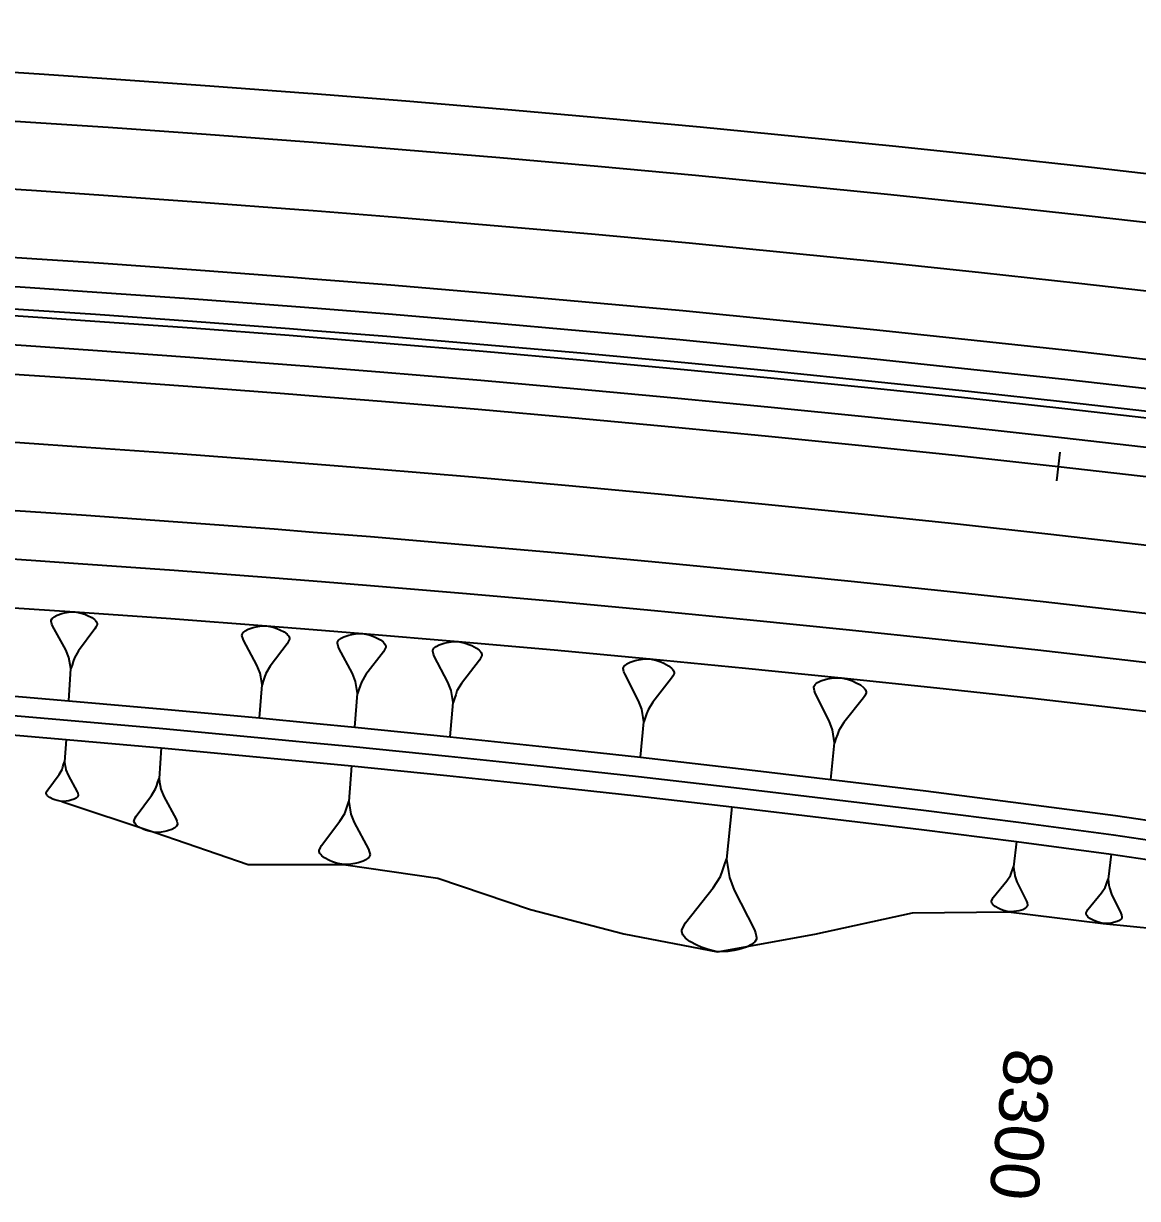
# Model space of a CAD drawing. Extents: x 388537 to 389570, y 804803 to 804975.
# Drawn here: x 388885.1 to 388942.4, y 804914.6 to 804975.1 of the extents above; entities that cross this region are included whole.
import ezdxf
from ezdxf.enums import TextEntityAlignment as Align

# ---------------------------------------------------------------- set-up
doc = ezdxf.new("R2010")
doc.units = 0
doc.layers.get('0').update_dxf_attribs({"linetype": 'CONTINUOUS'})
doc.styles.add('ARIAL', font='ARIAL.FON')

msp = doc.modelspace()

# ---------------------------------------------------------------- linework, layer by layer
at = {"color": 3}
msp.add_line((388938.436, 804953.0235), (388938.2697, 804951.5328), dxfattribs=at)
at = {"color": 7}
for p, q in [((388886.8195, 804944.6258), (388887.0621, 804944.704)), ((388887.0621, 804944.704), (388887.207, 804944.7414)), ((388887.207, 804944.7414), (388887.3991, 804944.7756)), ((388887.3991, 804944.7756), (388887.7328, 804944.8)), ((388887.7328, 804944.8), (388888.06, 804944.73)), ((388888.06, 804944.73), (388888.2456, 804944.6697)), ((388888.2456, 804944.6697), (388888.384, 804944.6127)), ((388886.5134, 804944.3149), (388886.5167, 804944.3621)), ((388886.5509, 804944.17), (388886.5134, 804944.3149)), ((388886.5167, 804944.3621), (388886.5704, 804944.4533)), ((388886.5916, 804944.0723), (388886.5509, 804944.17)), ((388886.5704, 804944.4533), (388886.6209, 804944.4972)), ((388887.2655, 804942.8399), (388886.5916, 804944.0723)), ((388886.6209, 804944.4972), (388886.6713, 804944.5412)), ((388886.6713, 804944.5412), (388886.8195, 804944.6258)), ((388888.384, 804944.6127), (388888.6135, 804944.502)), ((388888.6135, 804944.502), (388888.7486, 804944.3978)), ((388888.7486, 804944.3978), (388888.7926, 804944.3474)), ((388888.7926, 804944.3474), (388888.8365, 804944.2969)), ((388888.874, 804944.152), (388888.817, 804944.0136)), ((388888.8365, 804944.2969), (388888.8772, 804944.1992)), ((388888.8772, 804944.1992), (388888.874, 804944.152)), ((388897.2589, 804944.0545), (388897.6051, 804944.0769)), ((388897.6051, 804944.0769), (388897.9436, 804944.0014)), ((388888.7633, 804943.9225), (388887.9264, 804942.7943)), ((388888.817, 804944.0136), (388888.7633, 804943.9225)), ((388896.3369, 804943.5847), (388896.3407, 804943.6336)), ((388896.3745, 804943.4342), (388896.3369, 804943.5847)), ((388896.3407, 804943.6336), (388896.3972, 804943.7277)), ((388896.3972, 804943.7277), (388896.4499, 804943.7728)), ((388896.4499, 804943.7728), (388896.5026, 804943.8179)), ((388896.5026, 804943.8179), (388896.6569, 804943.9043)), ((388896.6569, 804943.9043), (388896.909, 804943.9832)), ((388896.909, 804943.9832), (388897.0595, 804944.0207)), ((388897.0595, 804944.0207), (388897.2589, 804944.0545)), ((388897.9436, 804944.0014), (388898.1354, 804943.9374)), ((388898.1354, 804943.9374), (388898.2784, 804943.8771)), ((388898.2784, 804943.8771), (388898.5153, 804943.7603)), ((388898.5153, 804943.7603), (388898.6544, 804943.6511)), ((388898.6544, 804943.6511), (388898.6996, 804943.5984)), ((388898.6996, 804943.5984), (388898.7447, 804943.5457)), ((388898.7447, 804943.5457), (388898.786, 804943.4441)), ((388901.4158, 804943.4253), (388901.5732, 804943.5126)), ((388901.5732, 804943.5126), (388901.8301, 804943.5917)), ((388901.8301, 804943.5917), (388901.9834, 804943.6293)), ((388901.9834, 804943.6293), (388902.1865, 804943.6628)), ((388902.1865, 804943.6628), (388902.5388, 804943.6841)), ((388902.5388, 804943.6841), (388902.883, 804943.6058)), ((388902.883, 804943.6058), (388903.0779, 804943.5398)), ((388903.0779, 804943.5398), (388903.2231, 804943.4779)), ((388903.2231, 804943.4779), (388903.4637, 804943.358)), ((388896.4158, 804943.3326), (388896.3745, 804943.4342)), ((388897.1035, 804942.0494), (388896.4158, 804943.3326)), ((388898.6655, 804943.1583), (388897.7882, 804941.9963)), ((388898.7219, 804943.2523), (388898.6655, 804943.1583)), ((388898.7822, 804943.3952), (388898.7219, 804943.2523)), ((388898.786, 804943.4441), (388898.7822, 804943.3952)), ((388901.2462, 804943.1887), (388901.2503, 804943.2385)), ((388901.2838, 804943.0354), (388901.2462, 804943.1887)), ((388901.2503, 804943.2385), (388901.3082, 804943.3339)), ((388901.3254, 804942.9318), (388901.2838, 804943.0354)), ((388901.3082, 804943.3339), (388901.362, 804943.3796)), ((388902.0198, 804941.623), (388901.3254, 804942.9318)), ((388901.362, 804943.3796), (388901.4158, 804943.4253)), ((388903.4637, 804943.358), (388903.6048, 804943.2463)), ((388903.6048, 804943.2463), (388903.6505, 804943.1925)), ((388903.6505, 804943.1925), (388903.6962, 804943.1387)), ((388903.7338, 804942.9854), (388903.6718, 804942.8402)), ((388903.6962, 804943.1387), (388903.7378, 804943.0351)), ((388903.7378, 804943.0351), (388903.7338, 804942.9854)), ((388906.1582, 804942.8227), (388906.2174, 804942.9195)), ((388906.2174, 804942.9195), (388906.2724, 804942.9658)), ((388906.2724, 804942.9658), (388906.3273, 804943.012)), ((388906.3273, 804943.012), (388906.4878, 804943.1001)), ((388906.4878, 804943.1001), (388906.7495, 804943.1796)), ((388906.7495, 804943.1796), (388906.9056, 804943.2171)), ((388906.9056, 804943.2171), (388907.1123, 804943.2503)), ((388907.1123, 804943.2503), (388907.4709, 804943.2704)), ((388907.4709, 804943.2704), (388907.8207, 804943.1894)), ((388907.8207, 804943.1894), (388908.0187, 804943.1214)), ((388908.0187, 804943.1214), (388908.1661, 804943.0578)), ((388908.1661, 804943.0578), (388908.4104, 804942.9348)), ((388908.4104, 804942.9348), (388908.5535, 804942.8206)), ((388887.4283, 804942.4492), (388887.2655, 804942.8399)), ((388887.4624, 804942.2571), (388887.4283, 804942.4492)), ((388887.4966, 804942.065), (388887.4624, 804942.2571)), ((388887.7115, 804942.4296), (388887.6513, 804942.2441)), ((388887.9264, 804942.7943), (388887.7115, 804942.4296)), ((388903.6139, 804942.7448), (388902.7163, 804941.5661)), ((388903.6718, 804942.8402), (388903.6139, 804942.7448)), ((388906.1538, 804942.7721), (388906.1582, 804942.8227)), ((388906.1913, 804942.6159), (388906.1538, 804942.7721)), ((388906.2332, 804942.5104), (388906.1913, 804942.6159)), ((388906.934, 804941.1759), (388906.2332, 804942.5104)), ((388908.5606, 804942.3103), (388907.6423, 804941.115)), ((388908.5535, 804942.8206), (388908.5997, 804942.7656)), ((388908.6199, 804942.4071), (388908.5606, 804942.3103)), ((388908.5997, 804942.7656), (388908.646, 804942.7107)), ((388908.6835, 804942.5546), (388908.6199, 804942.4071)), ((388908.646, 804942.7107), (388908.6878, 804942.6051)), ((388908.6878, 804942.6051), (388908.6835, 804942.5546)), ((388916.3116, 804942.2133), (388916.5828, 804942.2931)), ((388916.5828, 804942.2931), (388916.7446, 804942.3306)), ((388916.7446, 804942.3306), (388916.9586, 804942.3631)), ((388916.9586, 804942.3631), (388917.3295, 804942.3808)), ((388917.3295, 804942.3808), (388917.6905, 804942.294)), ((388917.6905, 804942.294), (388917.8947, 804942.2219)), ((388887.4168, 804940.2205), (388887.5308, 804941.8729)), ((388887.5308, 804941.8729), (388887.4966, 804942.065)), ((388887.591, 804942.0585), (388887.5308, 804941.8729)), ((388887.6513, 804942.2441), (388887.591, 804942.0585)), ((388897.2688, 804941.6429), (388897.1035, 804942.0494)), ((388897.7882, 804941.9963), (388897.5623, 804941.6202)), ((388915.9633, 804941.877), (388915.9683, 804941.9293)), ((388916.0008, 804941.7152), (388915.9633, 804941.877)), ((388915.9683, 804941.9293), (388916.0304, 804942.0289)), ((388916.0432, 804941.6057), (388916.0008, 804941.7152)), ((388916.0304, 804942.0289), (388916.0876, 804942.0762)), ((388916.0876, 804942.0762), (388916.1448, 804942.1235)), ((388916.1448, 804942.1235), (388916.3116, 804942.2133)), ((388917.8947, 804942.2219), (388918.0466, 804942.1548)), ((388918.0466, 804942.1548), (388918.2981, 804942.0256)), ((388918.2981, 804942.0256), (388918.445, 804941.9062)), ((388918.445, 804941.9062), (388918.4923, 804941.849)), ((388918.4923, 804941.849), (388918.5397, 804941.7918)), ((388918.5397, 804941.7918), (388918.5821, 804941.6823)), ((388918.5821, 804941.6823), (388918.5771, 804941.63)), ((388897.2374, 804939.333), (388897.3701, 804941.0447)), ((388897.3026, 804941.4435), (388897.2688, 804941.6429)), ((388897.3363, 804941.2441), (388897.3026, 804941.4435)), ((388897.3701, 804941.0447), (388897.3363, 804941.2441)), ((388897.4342, 804941.2365), (388897.3701, 804941.0447)), ((388897.4982, 804941.4284), (388897.4342, 804941.2365)), ((388897.5623, 804941.6202), (388897.4982, 804941.4284)), ((388902.1862, 804941.2087), (388902.0198, 804941.623)), ((388902.2197, 804941.0057), (388902.1862, 804941.2087)), ((388902.4847, 804941.1843), (388902.4187, 804940.9894)), ((388902.7163, 804941.5661), (388902.4847, 804941.1843)), ((388907.1016, 804940.7538), (388906.934, 804941.1759)), ((388907.6423, 804941.115), (388907.4051, 804940.7277)), ((388916.7561, 804940.2198), (388916.0432, 804941.6057)), ((388918.4479, 804941.3785), (388917.488, 804940.1506)), ((388918.51, 804941.4781), (388918.4479, 804941.3785)), ((388918.5771, 804941.63), (388918.51, 804941.4781)), ((388925.7703, 804940.9535), (388925.8354, 804941.0558)), ((388925.8354, 804941.0558), (388925.8949, 804941.1042)), ((388925.8949, 804941.1042), (388925.9544, 804941.1526)), ((388925.9544, 804941.1526), (388926.1274, 804941.2438)), ((388926.1274, 804941.2438), (388926.4083, 804941.324)), ((388926.4083, 804941.324), (388926.5757, 804941.3612)), ((388926.5757, 804941.3612), (388926.7971, 804941.393)), ((388926.7971, 804941.393), (388927.1803, 804941.408)), ((388927.1803, 804941.408), (388927.5524, 804941.3152)), ((388927.5524, 804941.3152), (388927.7626, 804941.239)), ((388927.7626, 804941.239), (388927.9189, 804941.1683)), ((388927.9189, 804941.1683), (388928.1776, 804941.0326)), ((388902.1444, 804938.8583), (388902.2867, 804940.5995)), ((388902.2532, 804940.8026), (388902.2197, 804941.0057)), ((388902.2867, 804940.5995), (388902.2532, 804940.8026)), ((388902.3527, 804940.7945), (388902.2867, 804940.5995)), ((388902.4187, 804940.9894), (388902.3527, 804940.7945)), ((388907.1347, 804940.5471), (388907.1016, 804940.7538)), ((388907.1679, 804940.3403), (388907.1347, 804940.5471)), ((388907.3371, 804940.5297), (388907.2691, 804940.3316)), ((388907.4051, 804940.7277), (388907.3371, 804940.5297)), ((388925.7648, 804940.8995), (388925.7703, 804940.9535)), ((388925.8021, 804940.7321), (388925.7648, 804940.8995)), ((388925.8449, 804940.6187), (388925.8021, 804940.7321)), ((388926.5692, 804939.1809), (388925.8449, 804940.6187)), ((388928.1776, 804941.0326), (388928.3283, 804940.9081)), ((388928.3918, 804940.4653), (388928.3267, 804940.363)), ((388928.3283, 804940.9081), (388928.3767, 804940.8486)), ((388928.3767, 804940.8486), (388928.4251, 804940.789)), ((388928.4624, 804940.6216), (388928.3918, 804940.4653)), ((388928.4251, 804940.789), (388928.468, 804940.6756)), ((388928.468, 804940.6756), (388928.4624, 804940.6216)), ((388907.0489, 804938.3628), (388907.2011, 804940.1336)), ((388907.2011, 804940.1336), (388907.1679, 804940.3403)), ((388907.2691, 804940.3316), (388907.2011, 804940.1336)), ((388916.9257, 804939.7818), (388916.7561, 804940.2198)), ((388917.488, 804940.1506), (388917.2393, 804939.7522)), ((388928.3267, 804940.363), (388927.3245, 804939.1031)), ((388916.9582, 804939.5678), (388916.9257, 804939.7818)), ((388916.9907, 804939.3537), (388916.9582, 804939.5678)), ((388917.0232, 804939.1397), (388916.9907, 804939.3537)), ((388917.0953, 804939.3438), (388917.0232, 804939.1397)), ((388917.1673, 804939.548), (388917.0953, 804939.3438)), ((388917.2393, 804939.7522), (388917.1673, 804939.548)), ((388916.8503, 804937.31), (388917.0232, 804939.1397)), ((388926.7405, 804938.7271), (388926.5692, 804939.1809)), ((388926.7723, 804938.5057), (388926.7405, 804938.7271)), ((388927.0643, 804938.6937), (388926.9881, 804938.4835)), ((388927.3245, 804939.1031), (388927.0643, 804938.6937)), ((388887.2791, 804938.2252), (388887.1996, 804937.0726)), ((388926.6412, 804936.1746), (388926.8357, 804938.063)), ((388926.804, 804938.2843), (388926.7723, 804938.5057)), ((388926.8357, 804938.063), (388926.804, 804938.2843)), ((388926.9119, 804938.2732), (388926.8357, 804938.063)), ((388926.9881, 804938.4835), (388926.9119, 804938.2732)), ((388892.1821, 804937.7924), (388892.0669, 804936.2193)), ((388887.0735, 804936.6843), (388887.1155, 804936.8137)), ((388887.1155, 804936.8137), (388887.1575, 804936.9432)), ((388887.1575, 804936.9432), (388887.1996, 804937.0726)), ((388887.1996, 804937.0726), (388887.2234, 804936.9386)), ((388887.2234, 804936.9386), (388887.2472, 804936.8047)), ((388887.2472, 804936.8047), (388887.2711, 804936.6707)), ((388901.9814, 804936.8649), (388901.8316, 804935.0319)), ((388886.3399, 804935.643), (388886.9236, 804936.4299)), ((388886.9236, 804936.4299), (388887.0735, 804936.6843)), ((388887.2711, 804936.6707), (388887.3846, 804936.3981)), ((388887.3846, 804936.3981), (388887.8547, 804935.5385)), ((388892.0088, 804936.0428), (388892.0669, 804936.2193)), ((388892.0669, 804936.2193), (388892.0987, 804936.0362)), ((388886.3024, 804935.5794), (388886.3399, 804935.643)), ((388891.6864, 804935.3434), (388891.8925, 804935.6898)), ((388891.8925, 804935.6898), (388891.9507, 804935.8663)), ((388891.9507, 804935.8663), (388892.0088, 804936.0428)), ((388892.0987, 804936.0362), (388892.1304, 804935.8531)), ((388892.1304, 804935.8531), (388892.1622, 804935.67)), ((388892.1622, 804935.67), (388892.3157, 804935.2973)), ((388886.2604, 804935.45), (388886.2627, 804935.4829)), ((388886.2888, 804935.3818), (388886.2604, 804935.45)), ((388886.2627, 804935.4829), (388886.3024, 804935.5794)), ((388886.3194, 804935.3466), (388886.2888, 804935.3818)), ((388886.3501, 804935.3114), (388886.3194, 804935.3466)), ((388886.4443, 804935.2388), (388886.3501, 804935.3114)), ((388886.6044, 804935.1615), (388886.4443, 804935.2388)), ((388886.701, 804935.1218), (388886.6044, 804935.1615)), ((388886.8304, 804935.0798), (388886.701, 804935.1218)), ((388887.0587, 804935.0309), (388886.8304, 804935.0798)), ((388887.2914, 804935.0479), (388887.0587, 804935.0309)), ((388887.4254, 804935.0718), (388887.2914, 804935.0479)), ((388887.5265, 804935.0979), (388887.4254, 804935.0718)), ((388887.6957, 804935.1524), (388887.5265, 804935.0979)), ((388887.799, 804935.2114), (388887.6957, 804935.1524)), ((388887.8343, 804935.2421), (388887.799, 804935.2114)), ((388887.8695, 804935.2728), (388887.8343, 804935.2421)), ((388887.8547, 804935.5385), (388887.8831, 804935.4703)), ((388887.9069, 804935.3363), (388887.8695, 804935.2728)), ((388887.8831, 804935.4703), (388887.9092, 804935.3693)), ((388887.9092, 804935.3693), (388887.9069, 804935.3363)), ((388890.8849, 804934.2723), (388891.6864, 804935.3434)), ((388892.3157, 804935.2973), (388892.9525, 804934.1209)), ((388901.7621, 804934.8267), (388901.8316, 804935.0319)), ((388901.8316, 804935.0319), (388901.8668, 804934.8182)), ((388901.3794, 804934.0145), (388901.6231, 804934.4163)), ((388901.6231, 804934.4163), (388901.6926, 804934.6215)), ((388901.6926, 804934.6215), (388901.7621, 804934.8267)), ((388901.8668, 804934.8182), (388901.9021, 804934.6044)), ((388901.9021, 804934.6044), (388901.9373, 804934.3906)), ((388901.9373, 804934.3906), (388902.1126, 804933.9545)), ((388921.5506, 804934.7623), (388921.2846, 804932.0691)), ((388890.7753, 804934.0092), (388890.7786, 804934.0542)), ((388890.8136, 804933.916), (388890.7753, 804934.0092)), ((388890.7786, 804934.0542), (388890.8334, 804934.1857)), ((388890.8553, 804933.8678), (388890.8136, 804933.916)), ((388890.8334, 804934.1857), (388890.8849, 804934.2723)), ((388890.897, 804933.8196), (388890.8553, 804933.8678)), ((388891.0252, 804933.7198), (388890.897, 804933.8196)), ((388892.9525, 804934.1209), (388892.9909, 804934.0277)), ((388893.0227, 804933.8446), (388892.9711, 804933.758)), ((388892.9909, 804934.0277), (388893.026, 804933.8896)), ((388893.026, 804933.8896), (388893.0227, 804933.8446)), ((388900.4344, 804932.7737), (388901.3794, 804934.0145)), ((388902.1126, 804933.9545), (388902.8435, 804932.5768)), ((388891.2434, 804933.6134), (388891.0252, 804933.7198)), ((388891.3749, 804933.5586), (388891.2434, 804933.6134)), ((388891.5514, 804933.5005), (388891.3749, 804933.5586)), ((388891.8628, 804933.4325), (388891.5514, 804933.5005)), ((388892.1807, 804933.4544), (388891.8628, 804933.4325)), ((388892.3638, 804933.4862), (388892.1807, 804933.4544)), ((388892.5019, 804933.5212), (388892.3638, 804933.4862)), ((388892.7332, 804933.5947), (388892.5019, 804933.5212)), ((388892.8747, 804933.6747), (388892.7332, 804933.5947)), ((388892.9229, 804933.7164), (388892.8747, 804933.6747)), ((388892.9711, 804933.758), (388892.9229, 804933.7164)), ((388900.3083, 804932.5204), (388900.3735, 804932.6732)), ((388900.3735, 804932.6732), (388900.4344, 804932.7737)), ((388902.8435, 804932.5768), (388902.8873, 804932.4678)), ((388936.1989, 804932.9692), (388936.0536, 804931.6666)), ((388900.304, 804932.468), (388900.3083, 804932.5204)), ((388900.3478, 804932.359), (388900.304, 804932.468)), ((388900.3959, 804932.3023), (388900.3478, 804932.359)), ((388900.444, 804932.2457), (388900.3959, 804932.3023)), ((388900.5926, 804932.1281), (388900.444, 804932.2457)), ((388900.8458, 804932.002), (388900.5926, 804932.1281)), ((388900.9987, 804931.9368), (388900.8458, 804932.002)), ((388902.7483, 804932.0573), (388902.5826, 804931.9654)), ((388902.805, 804932.1054), (388902.7483, 804932.0573)), ((388902.8616, 804932.1535), (388902.805, 804932.1054)), ((388902.9226, 804932.254), (388902.8616, 804932.1535)), ((388902.8873, 804932.4678), (388902.9268, 804932.3064)), ((388902.9268, 804932.3064), (388902.9226, 804932.254)), ((388921.1773, 804931.7689), (388921.2846, 804932.0691)), ((388921.2846, 804932.0691), (388921.3312, 804931.7537)), ((388941.0758, 804932.3304), (388940.9262, 804931.0388)), ((388901.2039, 804931.8673), (388900.9987, 804931.9368)), ((388901.5662, 804931.7849), (388901.2039, 804931.8673)), ((388901.9371, 804931.8073), (388901.5662, 804931.7849)), ((388902.1508, 804931.8426), (388901.9371, 804931.8073)), ((388902.3122, 804931.8821), (388902.1508, 804931.8426)), ((388902.5826, 804931.9654), (388902.3122, 804931.8821)), ((388920.9626, 804931.1685), (388921.0699, 804931.4687)), ((388921.0699, 804931.4687), (388921.1773, 804931.7689)), ((388921.3312, 804931.7537), (388921.3777, 804931.4383)), ((388921.3777, 804931.4383), (388921.4243, 804931.1229)), ((388935.8922, 804931.2325), (388935.946, 804931.3772)), ((388935.946, 804931.3772), (388935.9998, 804931.5219)), ((388935.9998, 804931.5219), (388936.0536, 804931.6666)), ((388936.0536, 804931.6666), (388936.0742, 804931.5136)), ((388936.0742, 804931.5136), (388936.0949, 804931.3606)), ((388920.594, 804930.5833), (388920.9626, 804931.1685)), ((388921.4243, 804931.1229), (388921.6713, 804930.4769)), ((388935.0108, 804930.0873), (388935.7101, 804930.9513)), ((388935.7101, 804930.9513), (388935.8922, 804931.2325)), ((388936.0949, 804931.3606), (388936.1155, 804931.2075)), ((388936.1155, 804931.2075), (388936.2311, 804930.8932)), ((388936.2311, 804930.8932), (388936.7228, 804929.8964)), ((388940.8182, 804930.7522), (388940.8722, 804930.8955)), ((388940.8722, 804930.8955), (388940.9262, 804931.0388)), ((388940.9262, 804931.0388), (388940.946, 804930.8869)), ((388940.946, 804930.8869), (388940.9658, 804930.7351)), ((388919.1728, 804928.7812), (388920.594, 804930.5833)), ((388921.6713, 804930.4769), (388922.7125, 804928.4316)), ((388939.8852, 804929.4766), (388940.5824, 804930.3307)), ((388940.5824, 804930.3307), (388940.7642, 804930.6088)), ((388940.7642, 804930.6088), (388940.8182, 804930.7522)), ((388940.9658, 804930.7351), (388940.9857, 804930.5832)), ((388940.9857, 804930.5832), (388941.0991, 804930.2709)), ((388941.0991, 804930.2709), (388941.5826, 804929.28)), ((388934.9115, 804929.8723), (388934.9156, 804929.9096)), ((388934.9404, 804929.7938), (388934.9115, 804929.8723)), ((388934.9156, 804929.9096), (388934.9653, 804930.0171)), ((388934.9735, 804929.7524), (388934.9404, 804929.7938)), ((388934.9653, 804930.0171), (388935.0108, 804930.0873)), ((388935.0065, 804929.711), (388934.9735, 804929.7524)), ((388935.1099, 804929.6241), (388935.0065, 804929.711)), ((388935.2877, 804929.5289), (388935.1099, 804929.6241)), ((388936.6854, 804929.5614), (388936.6441, 804929.5284)), ((388936.7268, 804929.5945), (388936.6854, 804929.5614)), ((388936.7228, 804929.8964), (388936.7517, 804929.8178)), ((388936.7723, 804929.6648), (388936.7268, 804929.5945)), ((388936.7517, 804929.8178), (388936.7765, 804929.702)), ((388936.7765, 804929.702), (388936.7723, 804929.6648)), ((388935.3952, 804929.4793), (388935.2877, 804929.5289)), ((388935.5399, 804929.4254), (388935.3952, 804929.4793)), ((388935.7962, 804929.3592), (388935.5399, 804929.4254)), ((388936.0609, 804929.3673), (388935.7962, 804929.3592)), ((388936.2139, 804929.3879), (388936.0609, 804929.3673)), ((388936.3297, 804929.4127), (388936.2139, 804929.3879)), ((388936.5241, 804929.4664), (388936.3297, 804929.4127)), ((388936.6441, 804929.5284), (388936.5241, 804929.4664)), ((388939.7857, 804929.2637), (388939.79, 804929.3006)), ((388939.8141, 804929.1856), (388939.7857, 804929.2637)), ((388939.79, 804929.3006), (388939.8397, 804929.407)), ((388939.8467, 804929.1445), (388939.8141, 804929.1856)), ((388939.8397, 804929.407), (388939.8852, 804929.4766)), ((388939.8793, 804929.1033), (388939.8467, 804929.1445)), ((388939.9815, 804929.0167), (388939.8793, 804929.1033)), ((388940.1575, 804928.9215), (388939.9815, 804929.0167)), ((388941.5442, 804928.9478), (388941.503, 804928.9152)), ((388941.5853, 804928.9805), (388941.5442, 804928.9478)), ((388941.5826, 804929.28), (388941.611, 804929.2019)), ((388941.6308, 804929.05), (388941.5853, 804928.9805)), ((388941.611, 804929.2019), (388941.6351, 804929.0869)), ((388941.6351, 804929.0869), (388941.6308, 804929.05)), ((388918.9733, 804928.3347), (388918.9809, 804928.4116)), ((388918.9809, 804928.4116), (388919.0807, 804928.6349)), ((388919.0807, 804928.6349), (388919.1728, 804928.7812)), ((388922.7125, 804928.4316), (388922.7742, 804928.2701)), ((388940.2639, 804928.8718), (388940.1575, 804928.9215)), ((388940.4072, 804928.8178), (388940.2639, 804928.8718)), ((388940.6612, 804928.7509), (388940.4072, 804928.8178)), ((388940.9238, 804928.7579), (388940.6612, 804928.7509)), ((388941.0757, 804928.7777), (388940.9238, 804928.7579)), ((388941.1907, 804928.8018), (388941.0757, 804928.7777)), ((388941.3837, 804928.8542), (388941.1907, 804928.8018)), ((388941.503, 804928.9152), (388941.3837, 804928.8542)), ((388919.0351, 804928.1732), (388918.9733, 804928.3347)), ((388919.1044, 804928.0886), (388919.0351, 804928.1732)), ((388919.1738, 804928.0041), (388919.1044, 804928.0886)), ((388919.3894, 804927.8274), (388919.1738, 804928.0041)), ((388919.759, 804927.6355), (388919.3894, 804927.8274)), ((388922.6441, 804927.7391), (388922.5595, 804927.6697)), ((388922.7286, 804927.8084), (388922.6441, 804927.7391)), ((388922.8208, 804927.9547), (388922.7286, 804927.8084)), ((388922.7742, 804928.2701), (388922.8284, 804928.0317)), ((388922.8284, 804928.0317), (388922.8208, 804927.9547)), ((388919.9822, 804927.5357), (388919.759, 804927.6355)), ((388920.2824, 804927.4284), (388919.9822, 804927.5357)), ((388920.8135, 804927.2983), (388920.2824, 804927.4284)), ((388921.3597, 804927.322), (388920.8135, 804927.2983)), ((388921.6751, 804927.3686), (388921.3597, 804927.322)), ((388921.9136, 804927.4227), (388921.6751, 804927.3686)), ((388922.3135, 804927.5386), (388921.9136, 804927.4227)), ((388922.5595, 804927.6697), (388922.3135, 804927.5386))]:
    msp.add_line(p, q, dxfattribs=at)
at = {"color": 2, "linetype": 'CONTINUOUS'}
for points in [[(388800, 804975.0605), (388803.5796, 804975.0782), (388808.645, 804975.0818), (388813.7104, 804975.0641), (388818.7756, 804975.025), (388823.8407, 804974.9646), (388828.9054, 804974.8827), (388833.9697, 804974.7795), (388839.0336, 804974.655), (388844.0969, 804974.509), (388849.1595, 804974.3417), (388854.2214, 804974.1531), (388859.2825, 804973.9431), (388864.3426, 804973.7117), (388869.4017, 804973.459), (388874.4596, 804973.1849), (388879.5164, 804972.8895), (388884.5719, 804972.5728), (388886.1513, 804972.4695), (388889.626, 804972.2347), (388894.6786, 804971.8754), (388899.7297, 804971.4947), (388900, 804971.4731)], [(388900, 804971.4731), (388904.7791, 804971.0926), (388909.8268, 804970.6693), (388914.8727, 804970.2247), (388919.9166, 804969.7588), (388924.9585, 804969.2717), (388929.9983, 804968.7632), (388935.0359, 804968.2335), (388940.0713, 804967.6826), (388945.1043, 804967.1104), (388950.1348, 804966.517), (388955.1627, 804965.9023), (388960.1881, 804965.2665), (388964.1662, 804964.7479), (388965.2052, 804964.6104), (388970.1994, 804963.9418), (388975.1919, 804963.2607), (388980.1827, 804962.5671), (388985.1717, 804961.8611), (388990.159, 804961.1426), (388995.1444, 804960.4117), (389000, 804959.6873)], [(388800, 804964.0604), (388803.6108, 804964.0782), (388808.6297, 804964.0818), (388813.6487, 804964.0643), (388818.6675, 804964.0255), (388823.6862, 804963.9656), (388828.7045, 804963.8846), (388833.7224, 804963.7823), (388838.7399, 804963.6589), (388843.7568, 804963.5143), (388848.773, 804963.3485), (388853.7885, 804963.1616), (388858.8032, 804962.9535), (388863.817, 804962.7243), (388868.8297, 804962.4739), (388873.8413, 804962.2023), (388878.8518, 804961.9096), (388883.8609, 804961.5958), (388885.4258, 804961.4934), (388888.8687, 804961.2608), (388893.8751, 804960.9047), (388898.8798, 804960.5275), (388900, 804960.4384)], [(388800, 804961.0603), (388803.6193, 804961.0782), (388808.6256, 804961.0818), (388813.6319, 804961.0643), (388818.6381, 804961.0257), (388823.644, 804960.9659), (388828.6497, 804960.8851), (388833.655, 804960.7831), (388838.6598, 804960.6599), (388843.664, 804960.5157), (388848.6676, 804960.3504), (388853.6705, 804960.1639), (388858.6725, 804959.9564), (388863.6736, 804959.7277), (388868.6737, 804959.4779), (388873.6727, 804959.2071), (388878.6705, 804958.9151), (388883.667, 804958.6021), (388885.228, 804958.4999), (388888.6622, 804958.2679), (388893.6559, 804957.9128), (388898.6481, 804957.5365), (388900, 804957.4289)], [(388900, 804960.4384), (388903.883, 804960.1292), (388908.8844, 804959.7098), (388913.884, 804959.2693), (388918.8817, 804958.8076), (388923.8775, 804958.3249), (388928.8711, 804957.8211), (388933.8626, 804957.2963), (388938.8518, 804956.7504), (388943.8386, 804956.1835), (388948.8231, 804955.5955), (388953.805, 804954.9865), (388958.7842, 804954.3564), (388962.7259, 804953.8426), (388963.7592, 804953.7058), (388968.7262, 804953.0409), (388973.6914, 804952.3635), (388978.655, 804951.6737), (388983.6168, 804950.9716), (388988.5768, 804950.257), (388993.5351, 804949.53), (388998.4915, 804948.7907), (389000, 804948.5618)], [(388900, 804957.4289), (388903.6386, 804957.1392), (388908.6274, 804956.7208), (388913.6144, 804956.2814), (388918.5995, 804955.8209), (388923.5826, 804955.3394), (388928.5637, 804954.8369), (388933.5426, 804954.3134), (388938.5192, 804953.7689), (388943.4935, 804953.2034)], [(388800, 804950.0602), (388803.6504, 804950.0783), (388808.6103, 804950.0818), (388813.5702, 804950.0645), (388818.53, 804950.0262), (388823.4895, 804949.967), (388828.4488, 804949.8869), (388833.4077, 804949.7858), (388838.3661, 804949.6639), (388843.3239, 804949.521), (388848.2811, 804949.3572), (388853.2376, 804949.1724), (388858.1933, 804948.9668), (388863.148, 804948.7402), (388868.1017, 804948.4928), (388873.0544, 804948.2244), (388878.0058, 804947.9352), (388882.9561, 804947.6251), (388884.5025, 804947.5239), (388887.9049, 804947.294), (388892.8523, 804946.9421), (388897.7982, 804946.5694), (388900, 804946.3941)], [(388900, 804946.3941), (388902.7425, 804946.1757), (388907.685, 804945.7613), (388912.6258, 804945.3259), (388917.5647, 804944.8697), (388922.5016, 804944.3927), (388927.4365, 804943.8948), (388932.3692, 804943.3762), (388937.2997, 804942.8367), (388942.2278, 804942.2764), (388947.1536, 804941.6954), (388952.0769, 804941.0935), (388956.9975, 804940.4709), (388960.8928, 804939.9631), (388961.9189, 804939.8273), (388966.8512, 804939.167), (388971.7818, 804938.4944), (388976.7107, 804937.8094), (388981.6378, 804937.1122), (388986.5632, 804936.4026), (388991.4868, 804935.6807), (388996.4086, 804934.9465), (389000, 804934.4016)]]:
    msp.add_lwpolyline(points, dxfattribs=at)
at = {"color": 7, "linetype": 'CONTINUOUS'}
for points in [[(388800, 804972.5605), (388803.5867, 804972.5782), (388808.6415, 804972.5818), (388813.6964, 804972.5641), (388818.7511, 804972.5251), (388823.8055, 804972.4648), (388828.8597, 804972.3831), (388833.9135, 804972.2802), (388838.9669, 804972.1558), (388844.0196, 804972.0102), (388849.0717, 804971.8433), (388854.123, 804971.655), (388859.1735, 804971.4454), (388864.2231, 804971.2145), (388869.2717, 804970.9624), (388874.3191, 804970.6889), (388879.3654, 804970.3941), (388884.4103, 804970.078), (388885.9864, 804969.9749), (388889.4539, 804969.7407), (388894.496, 804969.382), (388899.5366, 804969.0021), (388900, 804968.9652)], [(388800, 804969.0604), (388803.5966, 804969.0782), (388808.6367, 804969.0818), (388813.6767, 804969.0642), (388818.7167, 804969.0253), (388823.7564, 804968.9651), (388828.7958, 804968.8837), (388833.8348, 804968.781), (388838.8734, 804968.6571), (388843.9114, 804968.5119), (388848.9487, 804968.3454), (388853.9853, 804968.1577), (388859.0211, 804967.9488), (388864.0559, 804967.7185), (388869.0897, 804967.4671), (388874.1224, 804967.1944), (388879.1539, 804966.9005), (388884.1841, 804966.5853), (388885.7556, 804966.4825), (388889.2129, 804966.249), (388894.2403, 804965.8914), (388899.2661, 804965.5126), (388900, 804965.4542)], [(388900, 804968.9652), (388904.5755, 804968.601), (388909.6126, 804968.1785), (388914.648, 804967.7349), (388919.6814, 804967.2699), (388924.7128, 804966.7838), (388929.7421, 804966.2764), (388934.7693, 804965.7478), (388939.7941, 804965.198), (388944.8166, 804964.627), (388949.8367, 804964.0348), (388954.8542, 804963.4215), (388959.869, 804962.7869), (388963.8388, 804962.2694), (388964.8766, 804962.1321), (388969.8646, 804961.4643), (388974.8509, 804960.7841), (388979.8355, 804960.0914), (388984.8183, 804959.3862), (388989.7994, 804958.6686), (388994.7787, 804957.9386), (388999.7561, 804957.1961), (389000, 804957.1591)], [(388800, 804965.5604), (388803.6065, 804965.5782), (388808.6318, 804965.5818), (388813.6571, 804965.5643), (388818.6823, 804965.5255), (388823.7072, 804965.4655), (388828.7319, 804965.3843), (388833.7562, 804965.2819), (388838.7799, 804965.1583), (388843.8032, 804965.0136), (388848.8257, 804964.8476), (388853.8476, 804964.6604), (388858.8686, 804964.4521), (388863.8886, 804964.2225), (388868.9077, 804963.9718), (388873.9256, 804963.6999), (388878.9424, 804963.4069), (388883.9579, 804963.0927), (388885.5247, 804962.9901), (388888.972, 804962.7573), (388893.9846, 804962.4007), (388898.9957, 804962.023), (388900, 804961.9431)], [(388900, 804965.4542), (388904.2903, 804965.1126), (388909.3128, 804964.6914), (388914.3334, 804964.249), (388919.3521, 804963.7855), (388924.3688, 804963.3007), (388929.3835, 804962.7948), (388934.3959, 804962.2678), (388939.4061, 804961.7196), (388944.4139, 804961.1503)], [(388900, 804961.9431), (388904.0052, 804961.6242), (388909.0129, 804961.2043), (388914.0188, 804960.7632), (388919.0229, 804960.301), (388924.0249, 804959.8177), (388929.0248, 804959.3133), (388934.0226, 804958.7877), (388939.0181, 804958.2412), (388944.0112, 804957.6735)], [(388800, 804959.5603), (388803.6235, 804959.5782), (388808.6235, 804959.5818), (388813.6235, 804959.5644), (388818.6233, 804959.5258), (388823.623, 804959.4661), (388828.6223, 804959.3853), (388833.6213, 804959.2834), (388838.6197, 804959.1605), (388843.6177, 804959.0164), (388848.6149, 804958.8513), (388853.6115, 804958.6651), (388858.6072, 804958.4578), (388863.6019, 804958.2294), (388868.5957, 804957.9799), (388873.5884, 804957.7094), (388878.5799, 804957.4178), (388883.5701, 804957.1052), (388885.129, 804957.0032), (388888.5589, 804956.7715), (388893.5463, 804956.4168), (388898.5322, 804956.041), (388900, 804955.9241)], [(388800, 804956.0603), (388803.6334, 804956.0782), (388808.6186, 804956.0818), (388813.6038, 804956.0644), (388818.5889, 804956.0259), (388823.5738, 804955.9664), (388828.5584, 804955.8859), (388833.5426, 804955.7843), (388838.5263, 804955.6617), (388843.5094, 804955.5181), (388848.492, 804955.3535), (388853.4737, 804955.1678), (388858.4547, 804954.9611), (388863.4347, 804954.7334), (388868.4137, 804954.4847), (388873.3916, 804954.215), (388878.3684, 804953.9242), (388883.3439, 804953.6125), (388884.8982, 804953.5108), (388888.318, 804953.2798), (388893.2906, 804952.9261), (388898.2618, 804952.5514), (388900, 804952.4131)], [(388900, 804955.9241), (388903.5164, 804955.6442), (388908.4989, 804955.2263), (388913.4796, 804954.7875), (388918.4584, 804954.3276), (388923.4352, 804953.8467), (388928.41, 804953.3448), (388933.3826, 804952.822), (388938.3529, 804952.2781), (388943.3209, 804951.7133), (388948.2864, 804951.1276), (388953.2495, 804950.5209), (388958.2099, 804949.8932), (388962.1367, 804949.3813), (388963.1677, 804949.2449), (388968.1235, 804948.5814), (388973.0776, 804947.9056), (388978.03, 804947.2174), (388982.9807, 804946.5168), (388987.9296, 804945.8038), (388992.8767, 804945.0785), (388997.822, 804944.3407), (389000, 804944.0103)], [(388800, 804952.5603), (388803.6433, 804952.5783), (388808.6138, 804952.5818), (388813.5842, 804952.5645), (388818.5545, 804952.5261), (388823.5246, 804952.4668), (388828.4944, 804952.3865), (388833.4639, 804952.2852), (388838.4328, 804952.163), (388843.4012, 804952.0198), (388848.369, 804951.8556), (388853.336, 804951.6705), (388858.3022, 804951.4644), (388863.2675, 804951.2374), (388868.2317, 804950.9894), (388873.1949, 804950.7205), (388878.1569, 804950.4306), (388883.1176, 804950.1198), (388884.6674, 804950.0184), (388888.077, 804949.7881), (388893.035, 804949.4355), (388897.9914, 804949.0619), (388900, 804948.902)], [(388900, 804952.4131), (388903.2313, 804952.1558), (388908.1991, 804951.7392), (388913.165, 804951.3016), (388918.1291, 804950.8431), (388923.0913, 804950.3637), (388928.0513, 804949.8633), (388933.0092, 804949.3419), (388937.9649, 804948.7997), (388942.9182, 804948.2366)], [(388900, 804948.902), (388902.9461, 804948.6674), (388907.8992, 804948.2521), (388912.8505, 804947.8158), (388917.7999, 804947.3586), (388922.7473, 804946.8806), (388927.6927, 804946.3817), (388932.6359, 804945.8619), (388937.5768, 804945.3213), (388942.5155, 804944.7598), (388947.4517, 804944.1775), (388952.3855, 804943.5744), (388957.3166, 804942.9505), (388961.2201, 804942.4416), (388962.2476, 804942.3056), (388967.186, 804941.6445), (388972.1228, 804940.971), (388977.0579, 804940.2852), (388981.9912, 804939.5871), (388986.9228, 804938.8766), (388991.8526, 804938.1538), (388996.7806, 804937.4187), (389000, 804936.9302)], [(388800, 804944.2754), (388803.6669, 804944.2468), (388808.6021, 804944.1863), (388813.5368, 804944.1037), (388818.4707, 804943.9991), (388823.4039, 804943.8724), (388828.3362, 804943.7236), (388833.2675, 804943.5528), (388838.1977, 804943.3599), (388843.1267, 804943.145), (388848.0544, 804942.908), (388852.9807, 804942.6491), (388857.9055, 804942.3681), (388862.8287, 804942.0651), (388867.7501, 804941.74), (388872.6698, 804941.393), (388877.5875, 804941.0241), (388882.5032, 804940.6331), (388884.0387, 804940.5064), (388887.4168, 804940.2205), (388892.3282, 804939.7871), (388897.2374, 804939.333), (388900, 804939.0657)], [(388800, 804943.2754), (388803.6698, 804943.2468), (388808.6007, 804943.1863), (388813.5312, 804943.1037), (388818.4609, 804942.9991), (388823.3899, 804942.8725), (388828.3179, 804942.7238), (388833.245, 804942.553), (388838.171, 804942.3602), (388843.0958, 804942.1455), (388848.0193, 804941.9086), (388852.9413, 804941.6498), (388857.8619, 804941.369), (388862.7809, 804941.0662), (388867.6981, 804940.7414), (388872.6136, 804940.3946), (388877.5271, 804940.0259), (388882.4386, 804939.6352), (388883.9728, 804939.5086), (388887.3479, 804939.2229), (388892.2552, 804938.7898), (388897.1602, 804938.336), (388900, 804938.0612)], [(388900, 804939.0657), (388902.1444, 804938.8583), (388907.0489, 804938.3628), (388911.9509, 804937.8467), (388916.8503, 804937.31), (388921.7471, 804936.7526), (388926.6412, 804936.1746), (388931.5324, 804935.576), (388936.4207, 804934.9568), (388941.3059, 804934.3171), (388944.0903, 804933.9028)], [(388900, 804938.0612), (388902.0629, 804937.8616), (388906.9632, 804937.3665), (388911.861, 804936.8508), (388916.7563, 804936.3144), (388921.6489, 804935.7575), (388926.5387, 804935.1799), (388931.4257, 804934.5817), (388936.3098, 804933.963), (388941.1909, 804933.3237), (388943.9729, 804932.9097)], [(388887.0587, 804935.0309), (388891.8628, 804933.4325), (388896.653, 804931.7908), (388900, 804931.7868)], [(388900, 804931.7868), (388901.5662, 804931.7849), (388906.4232, 804931.0868), (388911.1962, 804929.483), (388915.9915, 804928.2211), (388920.8135, 804927.2983), (388925.8211, 804928.2144), (388930.8589, 804929.2985), (388935.7962, 804929.3592), (388940.6612, 804928.7509), (388943.4487, 804928.4772)]]:
    msp.add_lwpolyline(points, dxfattribs=at)
at = {"color": 1, "linetype": 'CONTINUOUS'}
for points in [[(388800, 804962.9104), (388803.614, 804962.9282), (388808.6281, 804962.9318), (388813.6423, 804962.9143), (388818.6562, 804962.8756), (388823.67, 804962.8158), (388828.6835, 804962.7348), (388833.6966, 804962.6326), (388838.7092, 804962.5093), (388843.7212, 804962.3648), (388848.7326, 804962.1992), (388853.7433, 804962.0125), (388858.7531, 804961.8046), (388863.762, 804961.5756), (388868.7699, 804961.3254), (388873.7767, 804961.0541), (388878.7823, 804960.7617), (388883.7866, 804960.4482), (388885.35, 804960.3459), (388888.7895, 804960.1136), (388893.791, 804959.7578), (388898.791, 804959.381), (388900, 804959.2847)], [(388800, 804962.5604), (388803.615, 804962.5782), (388808.6277, 804962.5818), (388813.6403, 804962.5643), (388818.6528, 804962.5256), (388823.6651, 804962.4658), (388828.6771, 804962.3848), (388833.6887, 804962.2827), (388838.6998, 804962.1594), (388843.7104, 804962.015), (388848.7203, 804961.8494), (388853.7295, 804961.6628), (388858.7379, 804961.4549), (388863.7453, 804961.226), (388868.7517, 804960.9759), (388873.757, 804960.7047), (388878.7611, 804960.4124), (388883.764, 804960.0989), (388885.3269, 804959.9967), (388888.7655, 804959.7644), (388893.7655, 804959.4087), (388898.764, 804959.032), (388900, 804958.9336)], [(388900, 804959.2847), (388903.7893, 804958.983), (388908.7859, 804958.564), (388913.7807, 804958.1239), (388918.7736, 804957.6627), (388923.7644, 804957.1805), (388928.7533, 804956.6772), (388933.7399, 804956.1529), (388938.7243, 804955.6075), (388943.7063, 804955.0411), (388946.551, 804954.7081), (388946.6506, 804954.6964), (388948.6859, 804954.4537), (388953.2878, 804953.8919), (388953.663, 804953.8453), (388958.6375, 804953.2158), (388962.5753, 804952.7025), (388963.6081, 804952.5658), (388968.5722, 804951.9012), (388973.5346, 804951.2243), (388978.4953, 804950.5349), (388983.4542, 804949.8331), (388986.3852, 804949.4124), (388988.4114, 804949.119)], [(388900, 804958.9336), (388903.7608, 804958.6342), (388908.7559, 804958.2153), (388913.7492, 804957.7753), (388918.7406, 804957.3143), (388923.7301, 804956.8322), (388928.7174, 804956.329), (388933.7026, 804955.8049), (388938.6855, 804955.2597), (388943.666, 804954.6934)], [(388800, 804947.5602), (388803.6575, 804947.5783), (388808.6068, 804947.5818), (388813.5562, 804947.5645), (388818.5054, 804947.5263), (388823.4544, 804947.4673), (388828.4031, 804947.3873), (388833.3515, 804947.2865), (388838.2993, 804947.1648), (388843.2466, 804947.0222), (388848.1933, 804946.8587), (388853.1392, 804946.6744), (388858.0843, 804946.4692), (388863.0285, 804946.2431), (388867.9717, 804945.9962), (388872.9138, 804945.7284), (388877.8548, 804945.4398), (388882.7945, 804945.1303), (388884.3376, 804945.0293), (388887.7328, 804944.8), (388892.6697, 804944.4488), (388897.6051, 804944.0769), (388900, 804943.8862)], [(388900, 804943.8862), (388902.5388, 804943.6841), (388907.4709, 804943.2704), (388912.4011, 804942.836), (388917.3295, 804942.3808), (388922.2559, 804941.9048), (388927.1803, 804941.408), (388932.1025, 804940.8904), (388937.0225, 804940.3521), (388941.9402, 804939.793), (388944.7481, 804939.4644)], [(388800, 804942.2755), (388803.6726, 804942.2468), (388808.5994, 804942.1863), (388813.5256, 804942.1037), (388818.4511, 804941.9992), (388823.3758, 804941.8726), (388828.2997, 804941.7239), (388833.2225, 804941.5533), (388838.1443, 804941.3606), (388843.0649, 804941.1459), (388847.9841, 804940.9093), (388852.902, 804940.6506), (388857.8184, 804940.37), (388862.7331, 804940.0673), (388867.6461, 804939.7428), (388872.5573, 804939.3962), (388877.4666, 804939.0277), (388882.3739, 804938.6373), (388883.9068, 804938.5108), (388887.2791, 804938.2252), (388892.1821, 804937.7924), (388897.0829, 804937.339), (388900, 804937.0567)], [(388900, 804937.0567), (388901.9814, 804936.8649), (388906.8775, 804936.3702), (388911.7711, 804935.8548), (388916.6622, 804935.3189), (388921.5506, 804934.7623), (388926.4362, 804934.1852), (388931.319, 804933.5875), (388936.1989, 804932.9692), (388941.0758, 804932.3304), (388943.8554, 804931.9166)]]:
    msp.add_lwpolyline(points, dxfattribs=at)
at = {"color": 3, "linetype": 'CONTINUOUS'}
for points in [[(388800, 804959.5603), (388803.6235, 804959.5782), (388808.6235, 804959.5818), (388813.6235, 804959.5644), (388818.6233, 804959.5258), (388823.623, 804959.4661), (388828.6223, 804959.3853), (388833.6213, 804959.2834), (388838.6197, 804959.1605), (388843.6177, 804959.0164), (388848.6149, 804958.8513), (388853.6115, 804958.6651), (388858.6072, 804958.4578), (388863.6019, 804958.2294), (388868.5957, 804957.9799), (388873.5884, 804957.7094), (388878.5799, 804957.4178), (388883.5701, 804957.1052), (388885.129, 804957.0032), (388888.5589, 804956.7715), (388893.5463, 804956.4168), (388898.5322, 804956.041), (388900, 804955.9241)], [(388900, 804955.9241), (388903.5164, 804955.6442), (388908.4989, 804955.2263), (388913.4796, 804954.7875), (388918.4584, 804954.3276), (388923.4352, 804953.8467), (388928.41, 804953.3448), (388933.3826, 804952.822), (388938.3529, 804952.2781), (388943.3209, 804951.7133)]]:
    msp.add_lwpolyline(points, dxfattribs=at)

# ---------------------------------------------------------------- texts
at = {"color": 2, "style": 'ARIAL'}
msp.add_text('8300', height=2.5, rotation=263.635, dxfattribs=at).set_placement((388938.1327, 804922.1166), align=Align.TOP_LEFT)

doc.saveas('drawing.dxf')
